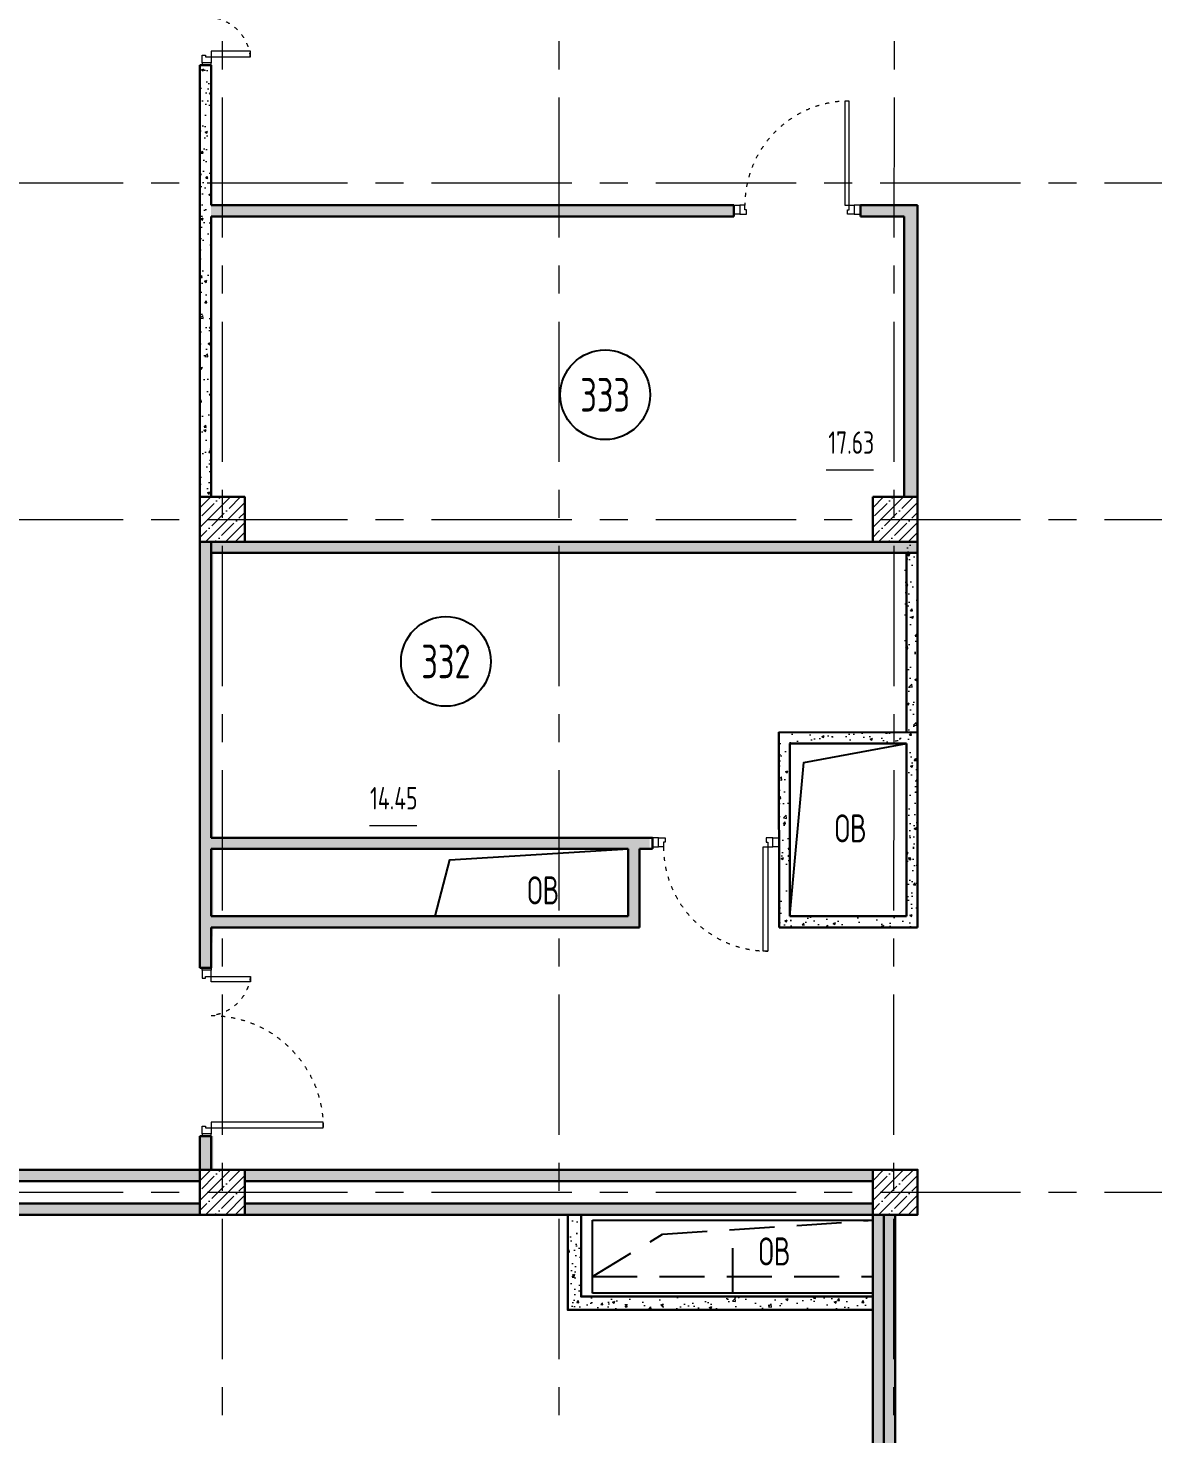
# Model space of a CAD drawing. Header units: millimetres. Extents: x -360149 to 682031, y -35655 to 209517.
# Drawn here: x 61911 to 71941, y 104446 to 116981 of the extents above; entities that cross this region are included whole.
import ezdxf
from ezdxf import colors
from ezdxf.entities.mleader import LeaderData, LeaderLine
from ezdxf.enums import TextEntityAlignment as Align
from ezdxf.math import Vec2, Vec3

# ---------------------------------------------------------------- set-up
doc = ezdxf.new("R2010")
doc.units = ezdxf.units.MM
doc.header["$MEASUREMENT"] = 0
for name, pattern in [('ACAD_ISO03W100', [30, 12, -18]), ('CENTER', [2, 1.25, -0.25, 0.25, -0.25]), ('HIDDEN', [6, 4, -2])]:
    doc.linetypes.add(name, pattern=pattern)
doc.layers.get('0').update_dxf_attribs({"color": 250, "lineweight": 9})
for name, color, linetype in [('Aks_скрытые_линии', 7, 'HIDDEN'), ('Aks_Схема', 3, 'Continuous'), ('АР_Отверстия', 251, 'Continuous'), ('М_0_ПД2.6', 230, 'Continuous'), ('М_проемы ОВ 4-5эт', 30, 'Continuous')]:
    doc.layers.add(name, color=color, linetype=linetype)
for name, color, linetype, lineweight in [('АР_Двери', 175, 'Continuous', 18), ('АР_Колонны', 250, 'Continuous', 30), ('АР_Колонны Штрих', 250, 'Continuous', 5), ('АР_Маркер экспликации', 239, 'Continuous', 13), ('АР_Номер помещения', 1, 'Continuous', 25), ('АР_Оси', 195, 'Continuous', 9), ('АР_Отметки', 250, 'Continuous', 15), ('АР_Перегородки газоблок', 165, 'Continuous', 30), ('АР_Перегородки газоблок_Штрих', 165, 'Continuous', 5), ('АР_Помещения_площадь', 19, 'Continuous', 9)]:
    doc.layers.add(name, color=color, linetype=linetype, lineweight=lineweight)
doc.styles.add('ICOCPEUR', font='isocpeur.ttf')
doc.styles.add('ISOCPEUR', font='isocpeur.ttf', dxfattribs={"width": 0.7})
doc.styles.get("Standard").update_dxf_attribs({"font": 'isocpeur.ttf', "width": 0.7})
pattern_1 = [(50, (0, 0), (215.17805, -18.82564), [22.5, -247.5]), (355, (0, 0), (-41.6254, 225.65764), [18, -198]), (100.45144, (17.93, -1.57), (173.55265, 206.832), [19.12206, -210.34263]), (46.1842, (0, 60), (320.1724, -49.6558), [33.75, -371.25]), (96.63564, (26.68, 55.86), (280.3986, 292.2356), [28.6831, -315.5141]), (351.18416, (0, 60), (280.3986, 292.2356), [27, -297]), (21, (30, 45), (179.07212, -120.78567), [22.5, -247.5]), (326, (30, 45), (72.9946, 217.545), [18, -198]), (71.45144, (44.92, 34.93), (252.0667, 96.75935), [19.12206, -210.34263]), (37.5, (0, 0), (3.647957, 99.868156), [0, -195.6, 0, -201, 0, -198.75]), (7.5, (0, 0), (78.92086, 118.32351), [0, -114.6, 0, -191.1, 0, -75.75]), (327.5, (-66.9, 0), (160.14673, -6.76646), [0, -75, 0, -234, 0, -310.5]), (317.5, (-96.9, 0), (174.95585, 30.0315), [0, -97.5, 0, -155.4, 0, -220.5])]

# ---------------------------------------------------------------- blocks, each defined once
blk = doc.blocks.new('*U199')
blk.add_lwpolyline([(-100, 80), (-100, 1010), (-140, 1010), (-140, 80)], close=True)
for points in [[(-1130, 0), (-1130, 80), (-1075, 80), (-1075, 0), (-1130, 0)], [(-1075, 80), (-1075, 0), (-1015, 0), (-1015, 40), (-1030, 40), (-1030, 80), (-1075, 80)], [(-55, 80), (-55, 0), (-115, 0), (-115, 40), (-100, 40), (-100, 80), (-55, 80)], [(0, 0), (0, 80), (-55, 80), (-55, 0), (0, 0)]]:
    blk.add_lwpolyline(points)
at = {"linetype": 'ACAD_ISO03W100', "ltscale": 3}
blk.add_arc((-100, 80), 930, 90, 180, dxfattribs=at)
blk = doc.blocks.new('*U236')
for points in [[(-55, -80), (-55, 0), (-115, 0), (-115, -40), (-100, -40), (-100, -80), (-55, -80)], [(0, 0), (0, -80), (-55, -80), (-55, 0), (0, 0)], [(-1130, 0), (-1130, -80), (-1075, -80), (-1075, 0), (-1130, 0)], [(-1075, -80), (-1075, 0), (-1015, 0), (-1015, -40), (-1030, -40), (-1030, -80), (-1075, -80)]]:
    blk.add_lwpolyline(points)
blk.add_lwpolyline([(-100, -80), (-100, -1010), (-140, -1010), (-140, -80)], close=True)
at = {"linetype": 'ACAD_ISO03W100', "ltscale": 3}
blk.add_arc((-100, -80), 930, 180, 270, dxfattribs=at)
blk = doc.blocks.new('*U220')
at = {"layer": 'АР_Номер помещения', "color": 7}
blk.add_circle((-20540, 1976), 400, dxfattribs=at)
at = {"layer": 'АР_Помещения_площадь', "color": 7}
blk.add_line((-18146, 1303), (-18568, 1303), dxfattribs=at)
at = {"color": 7, "style": 'ISOCPEUR', "width": 0.7, "flags": 1}
blk.add_attdef('КАТЕГОРИЯ', (-499, -2092), '', height=250, dxfattribs=at)
at = {"layer": 'АР_Номер помещения', "color": 7, "style": 'ISOCPEUR', "width": 0.7}
blk.add_attdef('НОМЕР_ПОМЕЩЕНИЯ', text='', height=300, dxfattribs=at).set_placement((-20540, 1976), align=Align.MIDDLE_CENTER)
at = {"layer": 'АР_Помещения_площадь', "color": 7, "style": 'ISOCPEUR', "width": 0.7}
blk.add_attdef('ПЛОЩАДЬ_ПОМЕЩЕНИЯ', text='', height=200, dxfattribs=at).set_placement((-18141, 1550), align=Align.MIDDLE_RIGHT)
at = {"layer": 'АР_Помещения_площадь', "color": 7, "lineweight": 30, "width": 0.7, "flags": 104}
blk.add_attdef('ИМЯ_ПОМЕЩЕНИЯ', text='', height=100, dxfattribs=at).set_placement((158, 1217), align=Align.MIDDLE_CENTER)
blk = doc.blocks.new('*U221')
at = {"layer": 'АР_Номер помещения', "color": 7}
blk.add_circle((-21960, 2491), 400, dxfattribs=at)
at = {"layer": 'АР_Помещения_площадь', "color": 7}
blk.add_line((-22218, 1025), (-22641, 1025), dxfattribs=at)
at = {"color": 7, "style": 'ISOCPEUR', "width": 0.7, "flags": 1}
blk.add_attdef('КАТЕГОРИЯ', (-499, -2092), '', height=250, dxfattribs=at)
at = {"layer": 'АР_Номер помещения', "color": 7, "style": 'ISOCPEUR', "width": 0.7}
blk.add_attdef('НОМЕР_ПОМЕЩЕНИЯ', text='', height=300, dxfattribs=at).set_placement((-21960, 2491), align=Align.MIDDLE_CENTER)
at = {"layer": 'АР_Помещения_площадь', "color": 7, "style": 'ISOCPEUR', "width": 0.7}
blk.add_attdef('ПЛОЩАДЬ_ПОМЕЩЕНИЯ', text='', height=200, dxfattribs=at).set_placement((-22213, 1272), align=Align.MIDDLE_RIGHT)
at = {"layer": 'АР_Помещения_площадь', "color": 7, "lineweight": 30, "width": 0.7, "flags": 104}
blk.add_attdef('ИМЯ_ПОМЕЩЕНИЯ', text='', height=100, dxfattribs=at).set_placement((158, 1217), align=Align.MIDDLE_CENTER)
blk = doc.blocks.new('_DotSmall')
at = {"color": 0, "linetype": 'ByBlock', "const_width": 0.5}
blk.add_lwpolyline([(-0.0625, 0, 1), (0.0625, 0, 1)], format="xyb", close=True, dxfattribs=at)
blk = doc.blocks.new('Полуторная_на лестницу')
for points in [[(75, 80), (75, 1080), (125, 1080), (125, 80)], [(1375, 430), (1375, 80), (1425, 80), (1425, 430)]]:
    blk.add_lwpolyline(points, close=True)
for points in [[(0, 0), (0, 80), (20, 80), (20, 0), (0, 0)], [(20, 80), (20, 0), (90, 0), (90, 30), (75, 30), (75, 80), (20, 80)], [(1480, 80), (1480, 0), (1410, 0), (1410, 30), (1425, 30), (1425, 80), (1480, 80)], [(1500, 0), (1500, 80), (1480, 80), (1480, 0), (1500, 0)]]:
    blk.add_lwpolyline(points)
at = {"linetype": 'ACAD_ISO03W100', "ltscale": 3}
for centre, radius, start, end in [((75, 80), 1000, 0, 90), ((1465, 40), 392, 95.9075, 174.0925)]:
    blk.add_arc(centre, radius, start, end, dxfattribs=at)
blk = doc.blocks.new('Aks_es_drop_rect_2500_500_100_50_50_wipe')
at = {"color": 0, "linetype": 'ByBlock', "lineweight": -2}
blk.add_wipeout([(-12.5, 2.5), (12.5, 2.5), (12.5, -4), (-12.5, -4)], dxfattribs=at)
blk = doc.blocks.new('Aks_es_drop_rect_2500_500_100_50_50')
at = {"color": 0, "linetype": 'ByBlock', "lineweight": -2}
blk.add_blockref('Aks_es_drop_rect_2500_500_100_50_50_wipe', (0, 0), dxfattribs=at)
for p, q in [((-12.5, 2.5), (12.5, 2.5)), ((-12.5, -4), (-12.5, 2.5)), ((12.5, 2.5), (12.5, -4)), ((12.5, -4), (-12.5, -4))]:
    blk.add_line(p, q, dxfattribs=at)
at = {"layer": 'Aks_скрытые_линии'}
for p, q in [((-6.25, 1.25), (12.5, 2.5)), ((-12.5, -2.5), (-6.25, 1.25)), ((-12.5, -2.5), (12.5, -2.5))]:
    blk.add_line(p, q, dxfattribs=at)
at = {"layer": 'Aks_Схема'}
blk.add_line((0, 0), (0, -4), dxfattribs=at)

msp = doc.modelspace()

# ---------------------------------------------------------------- hatches: boundary and pattern name
at = {"layer": 'АР_Колонны Штрих', "ltscale": 100}
h = msp.add_hatch(dxfattribs=at)
h.set_pattern_fill('ANSI35', color=256, scale=500)
h.set_pattern_definition([(45, (-893609.7, 152672.16), (-88.388348, 88.388348), []), (45, (-893521.31, 152672.16), (-88.388348, 88.388348), [156.25, -31.25, 0, -31.25])])
h.paths.add_polyline_path([(63842.4, 112800.68), (63442.4, 112800.68), (63442.4, 112400.68), (63842.4, 112400.68)])
h = msp.add_hatch(dxfattribs=at)
h.set_pattern_fill('ANSI35', color=256, scale=500)
h.set_pattern_definition([(45, (-887609.7, 152672.16), (-88.388348, 88.388348), []), (45, (-887521.31, 152672.16), (-88.388348, 88.388348), [156.25, -31.25, 0, -31.25])])
h.paths.add_polyline_path([(69842.4, 112800.68), (69442.4, 112800.68), (69442.4, 112400.68), (69842.4, 112400.68)])
h = msp.add_hatch(dxfattribs=at)
h.set_pattern_fill('ANSI35', color=256, scale=500)
h.set_pattern_definition([(45, (-893609.7, 146672.16), (-88.388348, 88.388348), []), (45, (-893521.31, 146672.16), (-88.388348, 88.388348), [156.25, -31.25, 0, -31.25])])
h.paths.add_polyline_path([(63842.4, 106800.68), (63442.4, 106800.68), (63442.4, 106400.68), (63842.4, 106400.68)])
h = msp.add_hatch(dxfattribs=at)
h.set_pattern_fill('ANSI35', color=256, scale=500)
h.set_pattern_definition([(45, (-887609.7, 146672.16), (-88.388348, 88.388348), []), (45, (-887521.31, 146672.16), (-88.388348, 88.388348), [156.25, -31.25, 0, -31.25])])
h.paths.add_polyline_path([(69842.4, 106800.68), (69442.4, 106800.68), (69442.4, 106400.68), (69842.4, 106400.68)])
at = {"layer": 'АР_Перегородки газоблок_Штрих', "ltscale": 100}
h = msp.add_hatch(dxfattribs=at)
h.set_pattern_fill('AR-CONC', color=256, scale=30)
h.set_pattern_definition([(50, (-280, -9e-11), (215.17805, -18.82564), [22.5, -247.5]), (355, (-280, -9e-11), (-41.6254, 225.65764), [18, -198]), (100.45144, (-262.07, -1.57), (173.55265, 206.832), [19.12206, -210.34263]), (46.1842, (-280, 60), (320.1724, -49.6558), [33.75, -371.25]), (96.63564, (-253.32, 55.86), (280.3986, 292.2356), [28.6831, -315.5141]), (351.18416, (-280, 60), (280.3986, 292.2356), [27, -297]), (21, (-250, 45), (179.07212, -120.78567), [22.5, -247.5]), (326, (-250, 45), (72.9946, 217.545), [18, -198]), (71.45144, (-235.08, 34.93), (252.0667, 96.75935), [19.12206, -210.34263]), (37.5, (-280, -9e-11), (3.647957, 99.868156), [0, -195.6, 0, -201, 0, -198.75]), (7.5, (-280, -9e-11), (78.92086, 118.32351), [0, -114.6, 0, -191.1, 0, -75.75]), (327.5, (-346.9, -9e-11), (160.14673, -6.76646), [0, -75, 0, -234, 0, -310.5]), (317.5, (-376.9, -9e-11), (174.95585, 30.0315), [0, -97.5, 0, -155.4, 0, -220.5])])
h.paths.add_polyline_path([(63442.39, 112920.72), (63442.39, 112800.72), (63442.39, 112800.72), (63442.39, 112920.72), (63442.38, 116650.69), (63542.39, 116650.68), (63542.4, 112800.71), (63442.39, 112800.72), (63442.39, 112920.72), (63442.39, 112920.72), (63442.39, 112800.72), (63442.39, 112920.72)])
h = msp.add_hatch(dxfattribs=at)
h.set_pattern_fill('AR-CONC', color=256, scale=30)
h.set_pattern_definition(pattern_1)
h.paths.add_polyline_path([(69332.4, 115400.68), (69332.4, 115300.68), (69722.4, 115300.68), (69722.4, 112800.68), (69842.4, 112800.68), (69842.4, 115400.68)])
h.paths.add_polyline_path([(68202.43, 115300.68), (68202.42, 115400.68), (63542.4, 115400.68), (63542.4, 115300.68)])
h = msp.add_hatch(dxfattribs=at)
h.set_pattern_fill('AR-CONC', color=256, scale=30)
h.set_pattern_definition(pattern_1)
h.paths.add_polyline_path([(63562.4, 112400.68), (63442.39, 112400.68), (63442.41, 108600.68), (63542.4, 108600.68), (63562.39, 108961.23), (67362.4, 108961.23), (67362.4, 109661.23), (67262.4, 109661.23), (67262.4, 109061.23), (63562.4, 109061.23), (63562.4, 109661.23), (63562.4, 109614.71), (63562.4, 109061.23), (63562.4, 109061.23), (63562.4, 109661.23), (67452.18, 109661.23), (67452.18, 109761.23), (63562.4, 109761.23)])
h = msp.add_hatch(dxfattribs=at)
h.set_pattern_fill('AR-CONC', color=256, scale=30)
h.set_pattern_definition(pattern_1)
h.paths.add_polyline_path([(69842.4, 112400.68), (63442.4, 112400.68), (63442.39, 112300.68), (69842.39, 112300.68)])
h = msp.add_hatch(dxfattribs=at)
h.set_pattern_fill('AR-CONC', color=256, scale=30)
h.set_pattern_definition(pattern_1)
h.paths.add_polyline_path([(68702.87, 110602.52), (69742.33, 110601.09), (69742.4, 110701.09), (68605.07, 110702.58), (68607.92, 108961.27), (69842.4, 108961.23), (69842.4, 112400.68), (69722.4, 112400.68), (69742.4, 110701.09), (69742.4, 109061.23), (68702.92, 109061.23)])
h = msp.add_hatch(dxfattribs=at)
h.set_pattern_fill('AR-CONC', color=256, scale=30)
h.set_pattern_definition(pattern_1)
h.paths.add_polyline_path([(57962.27, 106850.72), (57962.27, 106700.68), (57962.27, 106730.72), (57962.27, 106850.72), (57962.27, 106800.68), (59512.28, 106800.68), (59512.28, 107600.68), (57962.28, 107600.68), (57962.28, 106850.68), (57862.28, 106850.68), (57862.28, 107600.68), (51892.4, 107600.68), (51892.4, 107700.68), (59619.5, 107700.68), (59612.28, 106800.68), (63450.06, 106800.68), (63442.4, 107100.68), (63562.4, 107100.68), (63562.4, 106800.68), (69442.01, 106800.68), (69442.4, 106800.68), (69442.4, 106700.68), (63842.4, 106700.68), (63842.4, 106800.68), (63442.4, 106800.68), (63442.4, 106700.68), (57962.27, 106700.68), (57962.27, 106850.72), (57962.27, 106850.72), (57962.27, 106730.72), (57962.27, 106850.72)])
h = msp.add_hatch(dxfattribs=at)
h.set_pattern_fill('AR-CONC', color=256, scale=30)
h.set_pattern_definition(pattern_1)
h.paths.add_polyline_path([(63442.4, 106500.68), (60642.4, 106500.68), (60642.4, 106400.68), (63442.4, 106400.68)])
h.paths.add_polyline_path([(60642.4, 106500.68), (57962.28, 106500.68), (57962.28, 106400.68), (60642.4, 106400.68)])
h.paths.add_polyline_path([(66642.4, 106500.68), (63842.4, 106500.68), (63842.4, 106400.68), (66642.4, 106400.68)])
h.paths.add_polyline_path([(69442.4, 106500.68), (66642.4, 106500.68), (66642.4, 106400.68), (69442.4, 106400.68)])
h = msp.add_hatch(dxfattribs=at)
h.set_pattern_fill('AR-CONC', color=256, scale=30)
h.set_pattern_definition([(50, (135158.04, 173.99), (215.17805, -18.82564), [22.5, -247.5]), (355, (135158.04, 173.99), (-41.6254, 225.65764), [18, -198]), (100.45144, (135175.97, 172.42), (173.55265, 206.832), [19.12206, -210.34263]), (46.1842, (135158.04, 234), (320.1724, -49.6558), [33.75, -371.25]), (96.63564, (135184.72, 229.85), (280.3986, 292.2356), [28.6831, -315.5141]), (351.18416, (135158.04, 234), (280.3986, 292.2356), [27, -297]), (21, (135188.04, 218.99), (179.07212, -120.78567), [22.5, -247.5]), (326, (135188.04, 218.99), (72.9946, 217.545), [18, -198]), (71.45144, (135202.96, 208.92), (252.0667, 96.75935), [19.12206, -210.34263]), (37.5, (135158.036, 173.99), (3.647957, 99.868156), [0, -195.6, 0, -201, 0, -198.75]), (7.5, (135158.04, 173.99), (78.92086, 118.32351), [0, -114.6, 0, -191.1, 0, -75.75]), (327.5, (135091.136, 173.99), (160.14673, -6.76646), [0, -75, 0, -234, 0, -310.5]), (317.5, (135061.14, 173.99), (174.95585, 30.0315), [0, -97.5, 0, -155.4, 0, -220.5])])
h.paths.add_polyline_path([(66852.33, 105670.68), (69442.4, 105670.68), (69442.4, 105550.68), (66862.28, 105550.68)])
h.paths.add_polyline_path([(66842.39, 106400.68), (66722.39, 106400.68), (66722.39, 105550.68), (66862.28, 105550.68), (66862.28, 105670.68), (66842.39, 105670.68)])

# ---------------------------------------------------------------- linework, layer by layer
at = {"layer": 'АР_Колонны', "ltscale": 100}
for points in [[(63442.4, 112800.68), (63842.4, 112800.68), (63842.4, 112400.68), (63442.4, 112400.68)], [(69442.4, 112800.68), (69842.4, 112800.68), (69842.4, 112400.68), (69442.4, 112400.68)], [(63442.4, 106800.68), (63842.4, 106800.68), (63842.4, 106400.68), (63442.4, 106400.68)], [(69442.4, 106800.68), (69842.4, 106800.68), (69842.4, 106400.68), (69442.4, 106400.68)]]:
    msp.add_lwpolyline(points, close=True, dxfattribs=at)
at = {"layer": 'АР_Оси', "linetype": 'CENTER', "ltscale": 1000}
for p, q in [((63642.4, 134363.15), (63642.4, 78630.8)), ((66642.4, 134363.15), (66642.4, 78630.8)), ((69642.4, 134363.15), (69612.4, 78630.8)), ((45508.7, 115600.68), (128687.11, 115600.68)), ((45508.7, 112600.68), (128687.11, 112600.68)), ((45508.7, 106600.68), (128687.11, 106600.68))]:
    msp.add_line(p, q, dxfattribs=at)
at = {"layer": 'АР_Перегородки газоблок', "ltscale": 100}
for p, q in [((63542.4, 112400.68), (63542.4, 109761.23)), ((63542.4, 109761.23), (67477.18, 109761.23)), ((67477.18, 109761.23), (67477.18, 109661.23)), ((63542.4, 109061.23), (63542.4, 109661.23)), ((63542.4, 109661.23), (67262.4, 109661.23)), ((67262.4, 109061.23), (63542.4, 109061.23)), ((63542.4, 108600.68), (63542.4, 108961.23)), ((63542.4, 108961.23), (67362.4, 108961.23))]:
    msp.add_line(p, q, dxfattribs=at)
for points in [[(63442.4, 112800.68), (63442.37, 116650.69)], [(63442.37, 116650.69), (63542.41, 116650.69)], [(63542.4, 115400.68), (63542.37, 116650.68)], [(63542.4, 115400.68), (68202.42, 115400.68)], [(68202.42, 115400.68), (68202.42, 115300.68)], [(69332.4, 115400.68), (69842.4, 115400.68)], [(69332.4, 115400.68), (69332.4, 115300.68)], [(69842.4, 112800.68), (69842.4, 115400.68)], [(63542.4, 112800.68), (63542.4, 115300.68)], [(68202.42, 115300.68), (63542.4, 115300.68)], [(69722.4, 115300.68), (69332.4, 115300.68)], [(69722.4, 112800.68), (69722.4, 115300.68)], [(63442.4, 108600.68), (63442.4, 112400.68)], [(63542.4, 112400.68), (69442.4, 112400.68)], [(69842.4, 112400.68), (69842.4, 108961.23)], [(69842.4, 112300.68), (63542.4, 112300.68)], [(69742.4, 112300.68), (69742.4, 110701.09)], [(68605.07, 110702.54), (69842.4, 110700.94)], [(68607.93, 108961.23), (68605.07, 110702.54)], [(69742.27, 110601.07), (68702.93, 110602.54)], [(68702.93, 110602.54), (68702.93, 109061.23)], [(69742.4, 110601.1), (69742.4, 109061.23)], [(67262.4, 109061.23), (67262.4, 109661.23)], [(67362.4, 108961.23), (67362.4, 109661.23)], [(67362.4, 109661.23), (67477.18, 109661.23)], [(68607.93, 109061.23), (68607.93, 109061.23)], [(68702.93, 109061.23), (69742.4, 109061.23)], [(68607.93, 108961.23), (69842.4, 108961.23)], [(63442.4, 108600.68), (63542.4, 108600.68)], [(63442.4, 106800.68), (63442.4, 107100.68)], [(63442.4, 107100.68), (63542.41, 107100.68)], [(63542.4, 106800.68), (63542.4, 107100.68)], [(57962.28, 106800.68), (69842.4, 106800.68)], [(57962.28, 106700.68), (63442.4, 106700.68)], [(63842.4, 106700.68), (69442.4, 106700.68)], [(57962.28, 106500.68), (63442.4, 106500.68)], [(63842.4, 106500.68), (69442.4, 106500.68)], [(57962.28, 106400.68), (69442.4, 106400.68)], [(69442.4, 105550.68), (66722.39, 105550.68), (66722.39, 106400.68)], [(69442.4, 105670.68), (66842.39, 105670.68), (66842.39, 106400.68)], [(69542.4, 106400.68), (69542.4, 100800.68)], [(69642.4, 106400.68), (69642.4, 100800.68)]]:
    msp.add_lwpolyline(points, dxfattribs=at)
msp.add_lwpolyline([(68606.64, 109734.71), (68606.64, 109734.71)], close=True, dxfattribs=at)
at = {"layer": 'М_проемы ОВ 4-5эт', "color": 1, "linetype": 'ByBlock'}
for points in [[(68702.95, 109061.23), (68827.44, 110432.16), (69742.41, 110601.83)], [(65539.87, 109061.23), (65670.95, 109564.21), (67262.4, 109661.23)]]:
    msp.add_lwpolyline(points, dxfattribs=at)

# ---------------------------------------------------------------- block references
at = {"layer": 'АР_Двери', "rotation": 270}
msp.add_blockref('Полуторная_на лестницу', (63462.41, 118150.68), dxfattribs=at)
at = {"layer": 'АР_Двери'}
for name, p in [('*U199', (69332.4, 115320.68)), ('*U236', (68606.64, 109761.23))]:
    msp.add_blockref(name, p, dxfattribs=at)
at = {"layer": 'АР_Двери', "xscale": -1, "rotation": 270}
msp.add_blockref('Полуторная_на лестницу', (63462.36, 107100.68), dxfattribs=at)
at = {"layer": 'АР_Маркер экспликации'}
ref = msp.add_blockref('*U220', (87596.4, 111735.42), dxfattribs=at)
ref.add_attrib('НОМЕР_ПОМЕЩЕНИЯ', '333', dxfattribs={"layer": 'АР_Номер помещения', "color": 7, "height": 300, "style": 'ISOCPEUR', "width": 0.7}).set_placement((67056.53, 113710.96), align=Align.MIDDLE_CENTER)
ref.add_attrib('ПЛОЩАДЬ_ПОМЕЩЕНИЯ', '17.63', dxfattribs={"layer": 'АР_Помещения_площадь', "color": 7, "height": 200, "style": 'ISOCPEUR', "width": 0.7}).set_placement((69455.24, 113285.04), align=Align.MIDDLE_RIGHT)
ref = msp.add_blockref('*U221', (87596.4, 108842.38), dxfattribs=at)
ref.add_attrib('НОМЕР_ПОМЕЩЕНИЯ', '332', dxfattribs={"layer": 'АР_Номер помещения', "color": 7, "height": 300, "style": 'ISOCPEUR', "width": 0.7}).set_placement((65636.73, 111333.36), align=Align.MIDDLE_CENTER)
ref.add_attrib('ПЛОЩАДЬ_ПОМЕЩЕНИЯ', '14.45', dxfattribs={"layer": 'АР_Помещения_площадь', "color": 7, "height": 200, "style": 'ISOCPEUR', "width": 0.7}).set_placement((65383.01, 110113.91), align=Align.MIDDLE_RIGHT)

# ---------------------------------------------------------------- texts
at = {"layer": 'АР_Отверстия', "ltscale": 100, "char_height": 250, "attachment_point": 5, "line_spacing_factor": 0.7, "style": 'ICOCPEUR'}
for insert in [(69244.72, 109844.79), (66503.23, 109292.23)]:
    msp.add_mtext('\\A1;{\\W0.7;ОВ}', dxfattribs=dict(at, insert=insert))

# ---------------------------------------------------------------- leaders
at = {"layer": 'АР_Отметки'}
ml = msp.add_multileader_mtext('Standard', dxfattribs=at)
ml.set_content('Л.4', color=256, style='ISOCPEUR')
ml.set_leader_properties(color=256, linetype='Continuous', lineweight=-1)
ml.set_arrow_properties(name='DOTSMALL')
ml.build(insert=Vec2(0, 0))
ml.multileader.update_dxf_attribs({"has_text_frame": 1, "text_left_attachment_type": 4, "text_right_attachment_type": 4, "dogleg_length": 100, "arrow_head_size": 180})
ctx = ml.context
ctx.base_point, ctx.char_height, ctx.arrow_head_size, ctx.landing_gap_size, ctx.plane_origin = Vec3(82551.88, 129862.56), 250, 180, 50, Vec3(110672.33, 117704.9)
ctx.left_attachment, ctx.right_attachment = 4, 4
notes = []
notes.append((ctx, [(0, (0, 0, 0), (0, 0), (1, 0), 1, [])]))
ctx.mtext.insert, ctx.mtext.width, ctx.mtext.line_spacing_style, ctx.mtext.flow_direction = Vec3(82601.88, 130195.89), 852.697, 2, 5
ml = msp.add_multileader_mtext('Standard', dxfattribs=at)
ml.set_content('+8,400', color=256, style='ISOCPEUR')
ml.set_leader_properties(color=256, linetype='Continuous', lineweight=-1)
ml.set_arrow_properties(name='DOTSMALL')
ml.build(insert=Vec2(0, 0))
ml.multileader.update_dxf_attribs({"has_text_frame": 1, "text_left_attachment_type": 4, "text_right_attachment_type": 4, "dogleg_length": 100, "arrow_head_size": 180})
ctx = ml.context
ctx.base_point, ctx.char_height, ctx.arrow_head_size, ctx.landing_gap_size, ctx.plane_origin = Vec3(82370.95, 129105.2), 250, 180, 50, Vec3(82914.23, 129908.16)
ctx.left_attachment, ctx.right_attachment = 4, 4
notes.append((ctx, [(0, (0, 0, 0), (0, 0), (1, 0), 1, [])]))
ctx.mtext.insert, ctx.mtext.width, ctx.mtext.line_spacing_style, ctx.mtext.flow_direction = Vec3(82420.95, 129438.54), 852.697, 2, 5
ml = msp.add_multileader_mtext('Standard', dxfattribs=at)
ml.set_content('+7,050', color=256, style='ISOCPEUR')
ml.set_leader_properties(color=256, linetype='Continuous', lineweight=-1)
ml.set_arrow_properties(name='DOTSMALL')
ml.build(insert=Vec2(0, 0))
ml.multileader.update_dxf_attribs({"has_text_frame": 1, "text_left_attachment_type": 4, "text_right_attachment_type": 4, "dogleg_length": 100, "arrow_head_size": 180})
ctx = ml.context
ctx.base_point, ctx.char_height, ctx.arrow_head_size, ctx.landing_gap_size, ctx.plane_origin = Vec3(87665.16, 129033.36), 250, 180, 50, Vec3(87583.77, 127765.8)
ctx.left_attachment, ctx.right_attachment = 4, 4
notes.append((ctx, [(0, (0, 0, 0), (0, 0), (1, 0), 1, [])]))
ctx.mtext.insert, ctx.mtext.width, ctx.mtext.line_spacing_style, ctx.mtext.flow_direction = Vec3(87715.16, 129366.7), 852.697, 2, 5
ml = msp.add_multileader_mtext('Standard', dxfattribs=at)
ml.set_content('+6,300', color=256, style='ISOCPEUR')
ml.set_leader_properties(color=256, linetype='Continuous', lineweight=-1)
ml.set_arrow_properties(name='DOTSMALL')
ml.build(insert=Vec2(0, 0))
ml.multileader.update_dxf_attribs({"has_text_frame": 1, "text_left_attachment_type": 4, "text_right_attachment_type": 4, "dogleg_length": 100, "arrow_head_size": 180})
ctx = ml.context
ctx.base_point, ctx.char_height, ctx.arrow_head_size, ctx.landing_gap_size, ctx.plane_origin = Vec3(113829.74, 126453.14), 250, 180, 50, Vec3(122173.57, 124212.23)
ctx.left_attachment, ctx.right_attachment = 4, 4
notes.append((ctx, [(0, (0, 0, 0), (0, 0), (1, 0), 1, [])]))
ctx.mtext.insert, ctx.mtext.width, ctx.mtext.line_spacing_style, ctx.mtext.flow_direction = Vec3(113879.74, 126786.47), 852.697, 2, 5
ml = msp.add_multileader_mtext('Standard', dxfattribs=at)
ml.set_content('Л.5', color=256, style='ISOCPEUR')
ml.set_leader_properties(color=256, linetype='Continuous', lineweight=-1)
ml.set_arrow_properties(name='DOTSMALL')
ml.build(insert=Vec2(0, 0))
ml.multileader.update_dxf_attribs({"has_text_frame": 1, "text_left_attachment_type": 4, "text_right_attachment_type": 4, "dogleg_length": 100, "arrow_head_size": 180})
ctx = ml.context
ctx.base_point, ctx.char_height, ctx.arrow_head_size, ctx.landing_gap_size, ctx.plane_origin = Vec3(112375.78, 126435.24), 250, 180, 50, Vec3(138158.65, 112714.64)
ctx.left_attachment, ctx.right_attachment = 4, 4
notes.append((ctx, [(0, (0, 0, 0), (0, 0), (1, 0), 1, [])]))
ctx.mtext.insert, ctx.mtext.width, ctx.mtext.line_spacing_style, ctx.mtext.flow_direction = Vec3(112425.78, 126768.57), 852.697, 2, 5
ml = msp.add_multileader_mtext('Standard', dxfattribs=at)
ml.set_content('+8,400', color=256, style='ISOCPEUR')
ml.set_leader_properties(color=256, linetype='Continuous', lineweight=-1)
ml.set_arrow_properties(name='DOTSMALL')
ml.build(insert=Vec2(0, 0))
ml.multileader.update_dxf_attribs({"has_text_frame": 1, "text_left_attachment_type": 4, "text_right_attachment_type": 4, "dogleg_length": 100, "arrow_head_size": 180})
ctx = ml.context
ctx.base_point, ctx.char_height, ctx.arrow_head_size, ctx.landing_gap_size, ctx.plane_origin = Vec3(64968.01, 121448.02), 250, 180, 50, Vec3(65195.29, 121240.85)
ctx.left_attachment, ctx.right_attachment = 4, 4
notes.append((ctx, [(0, (0, 0, 0), (0, 0), (1, 0), 1, [])]))
ctx.mtext.insert, ctx.mtext.width, ctx.mtext.line_spacing_style, ctx.mtext.flow_direction = Vec3(65018.01, 121781.35), 852.697, 2, 5
ml = msp.add_multileader_mtext('Standard', dxfattribs=at)
ml.set_content('+8,400', color=256, style='ISOCPEUR')
ml.set_leader_properties(color=256, linetype='Continuous', lineweight=-1)
ml.set_arrow_properties(name='DOTSMALL')
ml.build(insert=Vec2(0, 0))
ml.multileader.update_dxf_attribs({"has_text_frame": 1, "text_left_attachment_type": 4, "text_right_attachment_type": 4, "dogleg_length": 100, "arrow_head_size": 180})
ctx = ml.context
ctx.base_point, ctx.char_height, ctx.arrow_head_size, ctx.landing_gap_size, ctx.plane_origin = Vec3(113171.95, 119660.76), 250, 180, 50, Vec3(117140.14, 126539.51)
ctx.left_attachment, ctx.right_attachment = 4, 4
notes.append((ctx, [(0, (0, 0, 0), (0, 0), (1, 0), 1, [])]))
ctx.mtext.insert, ctx.mtext.width, ctx.mtext.line_spacing_style, ctx.mtext.flow_direction = Vec3(113221.95, 119994.1), 852.697, 2, 5
ml = msp.add_multileader_mtext('Standard', dxfattribs=at)
ml.set_content('+8,400', color=256, style='ISOCPEUR')
ml.set_leader_properties(color=256, linetype='Continuous', lineweight=-1)
ml.set_arrow_properties(name='DOTSMALL')
ml.build(insert=Vec2(0, 0))
ml.multileader.update_dxf_attribs({"has_text_frame": 1, "text_left_attachment_type": 4, "text_right_attachment_type": 4, "dogleg_length": 100, "arrow_head_size": 180})
ctx = ml.context
ctx.base_point, ctx.char_height, ctx.arrow_head_size, ctx.landing_gap_size, ctx.plane_origin = Vec3(85630.6, 118954.61), 250, 180, 50, Vec3(85857.88, 118747.45)
ctx.left_attachment, ctx.right_attachment = 4, 4
notes.append((ctx, [(0, (0, 0, 0), (0, 0), (1, 0), 1, [])]))
ctx.mtext.insert, ctx.mtext.width, ctx.mtext.line_spacing_style, ctx.mtext.flow_direction = Vec3(85680.6, 119287.95), 852.697, 2, 5
for ctx, leaders in notes:
    for number, flags, end, landing, length, lines in leaders:
        leader = LeaderData()
        leader.index, (leader.has_last_leader_line, leader.has_dogleg_vector, leader.attachment_direction) = number, flags
        leader.last_leader_point, leader.dogleg_vector, leader.dogleg_length = Vec3(end), Vec3(landing), length
        for number, points, colour, breaks in lines:
            line = LeaderLine()
            line.index, line.vertices, line.color, line.breaks = number, Vec3.list(points), colors.encode_raw_color(colour), breaks
            leader.lines.append(line)
        ctx.leaders.append(leader)

# ---------------------------------------------------------------- next in the draw order: block references
at = {"layer": 'М_0_ПД2.6', "linetype": 'Continuous', "xscale": 100, "yscale": 100, "zscale": 100}
msp.add_blockref('Aks_es_drop_rect_2500_500_100_50_50', (68192.4, 106100.68), dxfattribs=at)

# ---------------------------------------------------------------- next in the draw order: hatches: boundary and pattern name
at = {"layer": 'АР_Перегородки газоблок_Штрих', "ltscale": 100}
h = msp.add_hatch(dxfattribs=at)
h.set_pattern_fill('AR-CONC', color=256, scale=30)
h.set_pattern_definition([(50, (134658.16, -3e-10), (215.17805, -18.82564), [22.5, -247.5]), (355, (134658.16, -3e-10), (-41.6254, 225.65764), [18, -198]), (100.45144, (134676.09, -1.57), (173.55265, 206.832), [19.12206, -210.34263]), (46.1842, (134658.16, 60), (320.1724, -49.6558), [33.75, -371.25]), (96.63564, (134684.84, 55.86), (280.3986, 292.2356), [28.6831, -315.5141]), (351.18416, (134658.16, 60), (280.3986, 292.2356), [27, -297]), (21, (134688.16, 45), (179.07212, -120.78567), [22.5, -247.5]), (326, (134688.16, 45), (72.9946, 217.545), [18, -198]), (71.45144, (134703.08, 34.93), (252.0667, 96.75935), [19.12206, -210.34263]), (37.5, (134658.16, -3e-10), (3.647957, 99.868156), [0, -195.6, 0, -201, 0, -198.75]), (7.5, (134658.16, -3e-10), (78.92086, 118.32351), [0, -114.6, 0, -191.1, 0, -75.75]), (327.5, (134591.26, -3e-10), (160.14673, -6.76646), [0, -75, 0, -234, 0, -310.5]), (317.5, (134561.26, -3e-10), (174.95585, 30.0315), [0, -97.5, 0, -155.4, 0, -220.5])])
h.paths.add_polyline_path([(69642.4, 106400.68), (69442.4, 106400.68), (69442.4, 100800.68), (69642.4, 100800.68)])

# ---------------------------------------------------------------- next in the draw order: linework, layer by layer
at = {"layer": 'АР_Перегородки газоблок', "ltscale": 100}
msp.add_lwpolyline([(69442.4, 106400.68), (69442.4, 100800.68)], dxfattribs=at)

# ---------------------------------------------------------------- next in the draw order: texts
at = {"layer": 'АР_Отверстия', "ltscale": 100, "insert": (68565.29, 106072.72), "char_height": 250, "attachment_point": 5, "line_spacing_factor": 0.7, "style": 'ICOCPEUR'}
msp.add_mtext('\\A1;{\\W0.7;ОВ}', dxfattribs=at)

# ---------------------------------------------------------------- next in the draw order: leaders
at = {"layer": 'АР_Отметки'}
ml = msp.add_multileader_mtext('Standard', dxfattribs=at)
ml.set_content('Л.4', color=256, style='ISOCPEUR')
ml.set_leader_properties(color=256, linetype='Continuous', lineweight=-1)
ml.set_arrow_properties(name='DOTSMALL')
ml.build(insert=Vec2(0, 0))
ml.multileader.update_dxf_attribs({"has_text_frame": 1, "text_left_attachment_type": 4, "text_right_attachment_type": 4, "dogleg_length": 100, "arrow_head_size": 180})
ctx = ml.context
ctx.base_point, ctx.char_height, ctx.arrow_head_size, ctx.landing_gap_size, ctx.plane_origin = Vec3(492034.94, 129862.56), 250, 180, 50, Vec3(520155.38, 117704.9)
ctx.left_attachment, ctx.right_attachment = 4, 4
notes = []
notes.append((ctx, [(0, (0, 0, 0), (0, 0), (1, 0), 1, [])]))
ctx.mtext.insert, ctx.mtext.width, ctx.mtext.line_spacing_style, ctx.mtext.flow_direction = Vec3(492084.94, 130195.89), 852.697, 2, 5
ml = msp.add_multileader_mtext('Standard', dxfattribs=at)
ml.set_content('Л.4', color=256, style='ISOCPEUR')
ml.set_leader_properties(color=256, linetype='Continuous', lineweight=-1)
ml.set_arrow_properties(name='DOTSMALL')
ml.build(insert=Vec2(0, 0))
ml.multileader.update_dxf_attribs({"has_text_frame": 1, "text_left_attachment_type": 4, "text_right_attachment_type": 4, "dogleg_length": 100, "arrow_head_size": 180})
ctx = ml.context
ctx.base_point, ctx.char_height, ctx.arrow_head_size, ctx.landing_gap_size, ctx.plane_origin = Vec3(219490.04, 129862.56), 250, 180, 50, Vec3(247610.49, 117704.9)
ctx.left_attachment, ctx.right_attachment = 4, 4
notes.append((ctx, [(0, (0, 0, 0), (0, 0), (1, 0), 1, [])]))
ctx.mtext.insert, ctx.mtext.width, ctx.mtext.line_spacing_style, ctx.mtext.flow_direction = Vec3(219540.04, 130195.89), 852.697, 2, 5
ml = msp.add_multileader_mtext('Standard', dxfattribs=at)
ml.set_content('+13,200', color=256, style='ISOCPEUR')
ml.set_leader_properties(color=256, linetype='Continuous', lineweight=-1)
ml.set_arrow_properties(name='DOTSMALL')
ml.build(insert=Vec2(0, 0))
ml.multileader.update_dxf_attribs({"has_text_frame": 1, "text_left_attachment_type": 4, "text_right_attachment_type": 4, "dogleg_length": 100, "arrow_head_size": 180})
ctx = ml.context
ctx.base_point, ctx.char_height, ctx.arrow_head_size, ctx.landing_gap_size, ctx.plane_origin = Vec3(224688.95, 129360.2), 250, 180, 50, Vec3(225232.23, 130163.16)
ctx.left_attachment, ctx.right_attachment = 4, 4
notes.append((ctx, [(0, (0, 0, 0), (0, 0), (1, 0), 1, [])]))
ctx.mtext.insert, ctx.mtext.width, ctx.mtext.line_spacing_style, ctx.mtext.flow_direction = Vec3(224738.95, 129693.54), 852.697, 2, 5
for ctx, leaders in notes:
    for number, flags, end, landing, length, lines in leaders:
        leader = LeaderData()
        leader.index, (leader.has_last_leader_line, leader.has_dogleg_vector, leader.attachment_direction) = number, flags
        leader.last_leader_point, leader.dogleg_vector, leader.dogleg_length = Vec3(end), Vec3(landing), length
        for number, points, colour, breaks in lines:
            line = LeaderLine()
            line.index, line.vertices, line.color, line.breaks = number, Vec3.list(points), colors.encode_raw_color(colour), breaks
            leader.lines.append(line)
        ctx.leaders.append(leader)

doc.saveas('drawing.dxf')
